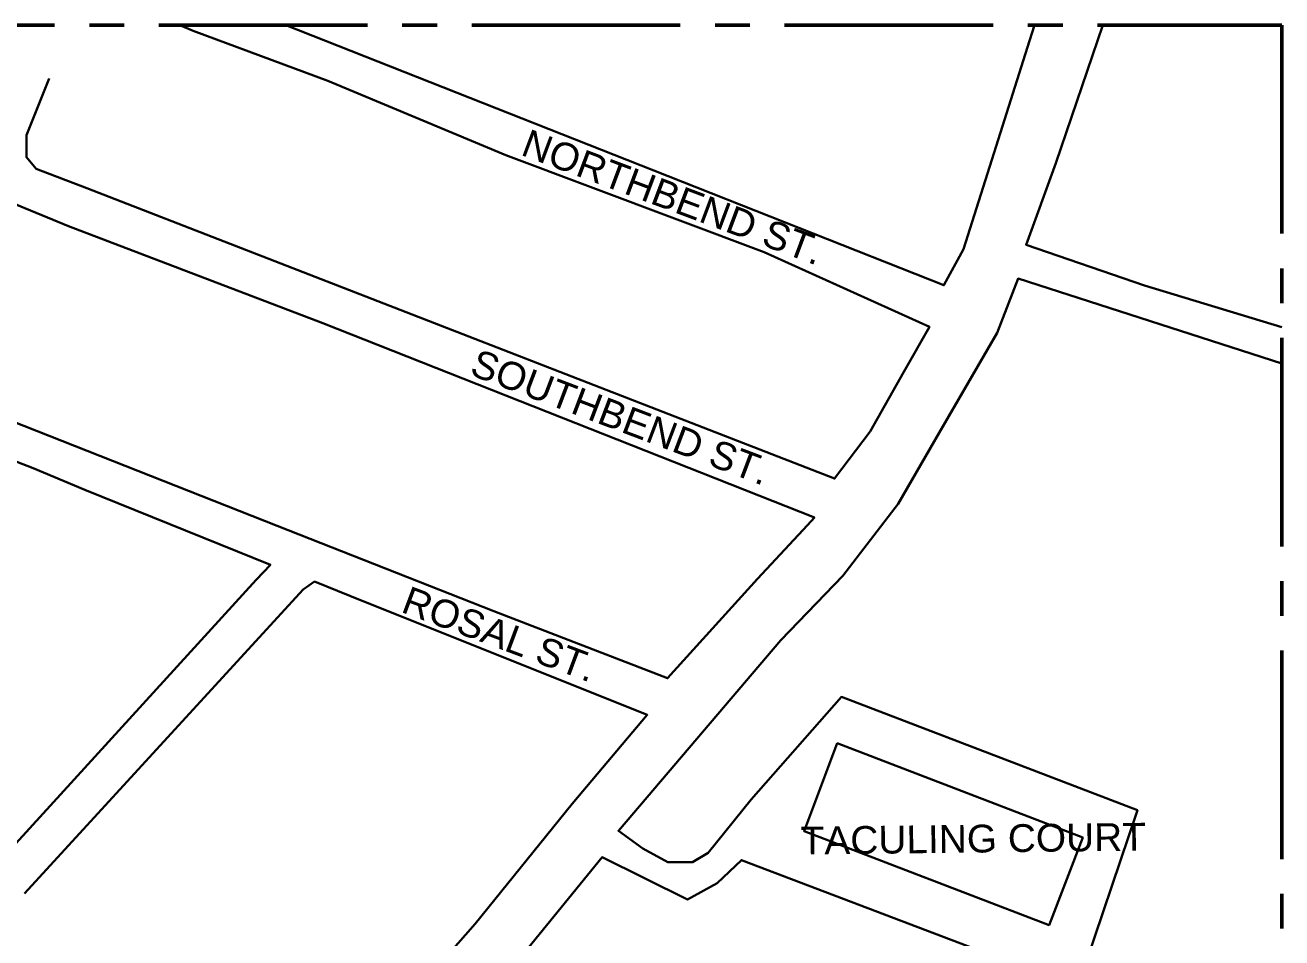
# Model space of a CAD drawing. Header units: metres. Extents: x -460 to 31334, y -1777 to 24987.
# Drawn here: x 381.569 to 386.088, y -819.243 to -815.96 of the extents above; entities that cross this region are included whole.
import ezdxf

# ---------------------------------------------------------------- set-up
doc = ezdxf.new("R2010")
doc.units = ezdxf.units.M
doc.header["$MEASUREMENT"] = 0
doc.linetypes.add('CENTER2', pattern=[1.125, 0.75, -0.125, 0.125, -0.125])
doc.layers.add('01 FURNITURE', color=8, linetype='Continuous')
doc.styles.get("Standard").update_dxf_attribs({"font": 'arial.ttf'})

msp = doc.modelspace()

# ---------------------------------------------------------------- linework, layer by layer
at = {"layer": '01 FURNITURE', "color": 1, "linetype": 'CENTER2', "lineweight": 50}
msp.add_lwpolyline([(377.54969, -815.96004), (386.0879, -815.96004), (386.0879, -821.36436), (377.54969, -821.36436)], close=True, dxfattribs=at)
at = {"layer": '01 FURNITURE', "color": 4, "lineweight": 30}
for points in [[(381.65468, -816.15262), (381.57344, -816.35557), (381.57344, -816.4353), (381.60826, -816.47733), (381.79103, -816.54692), (383.51353, -817.21543), (384.4795, -817.59136), (384.60751, -817.42158), (384.72853, -817.2076), (384.82046, -817.04506), (384.22578, -816.77691), (383.2969, -816.42762), (382.65687, -816.16015), (382.17278, -815.98107), (382.12449, -815.96004)], [(382.506, -815.96004), (383.82986, -816.48344), (384.87272, -816.89575), (384.94281, -816.76586), (385.06055, -816.39516), (385.18087, -816.01633), (385.19875, -815.96004)], [(385.444, -815.96004), (385.27505, -816.45627), (385.16794, -816.75005), (385.59343, -816.89711), (386.0879, -817.04656)], [(381.42562, -817.34781), (382.47534, -817.76148), (383.25412, -818.06838), (383.87913, -818.30974), (384.20208, -817.95163), (384.38162, -817.75884), (384.40679, -817.73181), (382.63928, -817.03195), (381.72433, -816.68292), (381.51252, -816.5962)], [(386.0879, -817.1772), (385.13915, -816.87154), (385.06398, -817.06696), (384.85603, -817.42638), (384.70804, -817.68216), (384.50921, -817.94135), (384.28626, -818.17274), (383.70208, -818.85831), (383.79015, -818.92195), (383.87946, -818.97167), (383.92283, -818.97167), (383.96876, -818.97167), (384.0249, -818.93725), (384.17928, -818.74599), (384.5041, -818.37643), (385.56846, -818.78442), (385.35242, -819.42277), (384.14469, -818.96334), (384.0573, -819.04616), (383.95051, -819.10478), (383.64322, -818.9532), (383.21677, -819.47738)], [(381.45925, -818.98559), (382.39902, -817.95506), (382.4507, -817.90117), (381.78282, -817.63167), (381.59728, -817.5542), (381.38281, -817.4706)], [(381.52964, -820.80867), (381.69943, -820.75487), (381.8706, -820.65003), (382.36922, -820.13648), (382.67264, -819.77793), (383.18683, -819.19311), (383.53555, -818.76115), (383.80562, -818.44156), (382.7358, -818.01246), (382.6095, -817.9618), (382.569, -817.98992), (381.56618, -819.08363)], [(384.4888, -818.54351), (385.3718, -818.88236), (385.25085, -819.19754), (384.37005, -818.85953), (384.4888, -818.54351)]]:
    msp.add_lwpolyline(points, dxfattribs=at)

# ---------------------------------------------------------------- texts
at = {"color": 7, "char_height": 0.1, "attachment_point": 3}
for s, insert, width, rotation in [('NORTHBEND ST.', (384.45018, -816.73162), 1.2167761, 339.49125), ('SOUTHBEND ST.', (384.25784, -817.52397), 1.7603925, 339.25908), ('ROSAL ST.', (383.63441, -818.23164), 0.9231533, 339.49125), ('TACULING COURT ', (385.59834, -818.82938), 1.7603925, 0.6662)]:
    msp.add_mtext(s, dxfattribs=dict(at, insert=insert, width=width, rotation=rotation))

doc.saveas('drawing.dxf')
